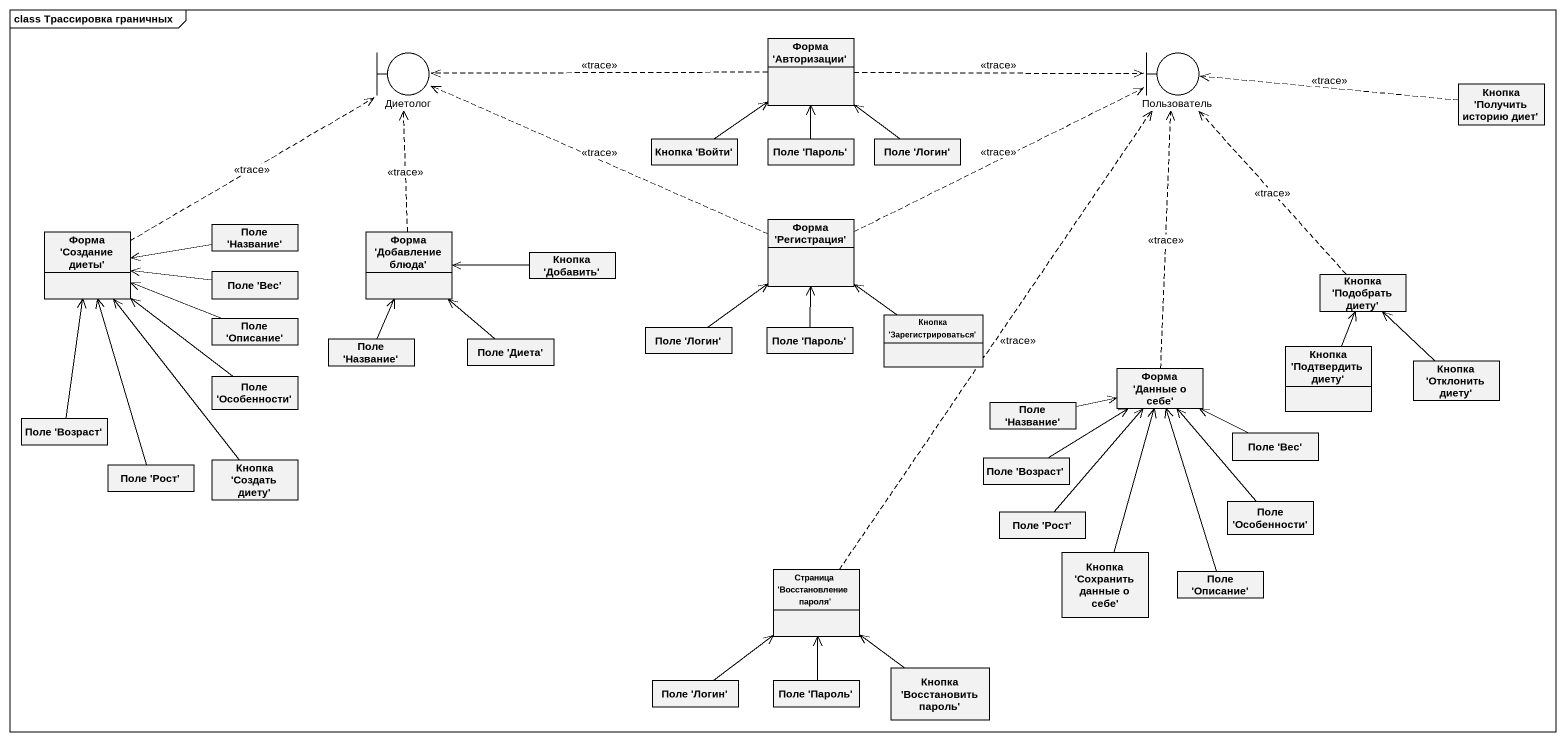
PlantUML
@startuml
mainframe class Трассировка граничных
allowmixing
hide circle
hide empty members
class "Форма 'Авторизации'" as Форма_Авторизации
boundary Диетолог
boundary Пользователь
class "Кнопка 'Получить историю диет'" as Кнопка_Получить_историю_диет
class "Кнопка 'Войти'" as Кнопка_Войти
class "Поле 'Пароль'" as Поле_Пароль
class "Поле 'Логин'" as Поле_Логин
class "Форма 'Регистрация'" as Форма_Регистрация
class "Форма 'Создание диеты'" as Форма_Создание_диеты
class "Поле 'Название'" as Поле_Название
class "Форма 'Добавление блюда'" as Форма_Добавление_блюда
class "Кнопка 'Добавить'" as Кнопка_Добавить
class "Поле 'Вес'" as Поле_Вес
class "Кнопка 'Подобрать диету'" as Кнопка_Подобрать_диету
class "Поле 'Описание'" as Поле_Описание
class "Поле 'Название'" as Поле_Название_2
class "Поле 'Диета'" as Поле_Диета
class "Поле 'Логин'" as Поле_Логин_2
class "Поле 'Пароль'" as Поле_Пароль_2
class "Кнопка 'Зарегистрироваться'" as Кнопка_Зарегистрироваться
class "Кнопка 'Подтвердить диету'" as Кнопка_Подтвердить_диету
class "Поле 'Особенности'" as Поле_Особенности
class "Форма 'Данные о себе'" as Форма_Данные_о_себе
class "Кнопка 'Отклонить диету'" as Кнопка_Отклонить_диету
class "Поле 'Возраст'" as Поле_Возраст
class "Поле 'Название'" as Поле_Название_3
class "Поле 'Вес'" as Поле_Вес_2
class "Поле 'Рост'" as Поле_Рост
class "Кнопка 'Создать диету'" as Кнопка_Создать_диету
class "Поле 'Возраст'" as Поле_Возраст_2
class "Поле 'Рост'" as Поле_Рост_2
class "Поле 'Особенности'" as Поле_Особенности_2
class "Кнопка 'Сохранить данные о себе'" as Кнопка_Сохранить_данные_о
class "Страница 'Восстановление пароля'" as Страница_Восстановление
class "Поле 'Описание'" as Поле_Описание_2
class "Поле 'Логин'" as Поле_Логин_3
class "Поле 'Пароль'" as Поле_Пароль_3
class "Кнопка 'Восстановить пароль'" as Кнопка_Восстановить_пароль
Форма_Авторизации .left.> Диетолог : <<trace>>
Форма_Авторизации .right.> Пользователь : <<trace>>
Кнопка_Получить_историю_диет .left.> Пользователь : <<trace>>
Кнопка_Войти -up-> Форма_Авторизации
Поле_Пароль -up-> Форма_Авторизации
Поле_Логин -up-> Форма_Авторизации
Форма_Регистрация .left.> Диетолог : <<trace>>
Форма_Регистрация .right.> Пользователь : <<trace>>
Форма_Создание_диеты .right.> Диетолог : <<trace>>
Поле_Название -left-> Форма_Создание_диеты
Форма_Добавление_блюда .up.> Диетолог : <<trace>>
Кнопка_Добавить -left-> Форма_Добавление_блюда
Поле_Вес -left-> Форма_Создание_диеты
Кнопка_Подобрать_диету .up.> Пользователь : <<trace>>
Поле_Описание -left-> Форма_Создание_диеты
Поле_Название_2 -up-> Форма_Добавление_блюда
Поле_Диета -up-> Форма_Добавление_блюда
Поле_Логин_2 -up-> Форма_Регистрация
Поле_Пароль_2 -up-> Форма_Регистрация
Кнопка_Зарегистрироваться -up-> Форма_Регистрация
Кнопка_Подтвердить_диету -up-> Кнопка_Подобрать_диету
Поле_Особенности -up-> Форма_Создание_диеты
Форма_Данные_о_себе .up.> Пользователь : <<trace>>
Кнопка_Отклонить_диету -up-> Кнопка_Подобрать_диету
Поле_Возраст -up-> Форма_Создание_диеты
Поле_Название_3 -right-> Форма_Данные_о_себе
Поле_Вес_2 -left-> Форма_Данные_о_себе
Поле_Рост -up-> Форма_Создание_диеты
Кнопка_Создать_диету -up-> Форма_Создание_диеты
Поле_Возраст_2 -up-> Форма_Данные_о_себе
Поле_Рост_2 -up-> Форма_Данные_о_себе
Поле_Особенности_2 -up-> Форма_Данные_о_себе
Кнопка_Сохранить_данные_о -up-> Форма_Данные_о_себе
Страница_Восстановление .up.> Пользователь : <<trace>>
Поле_Описание_2 -up-> Форма_Данные_о_себе
Поле_Логин_3 -up-> Страница_Восстановление
Поле_Пароль_3 -up-> Страница_Восстановление
Кнопка_Восстановить_пароль -up-> Страница_Восстановление
@enduml
